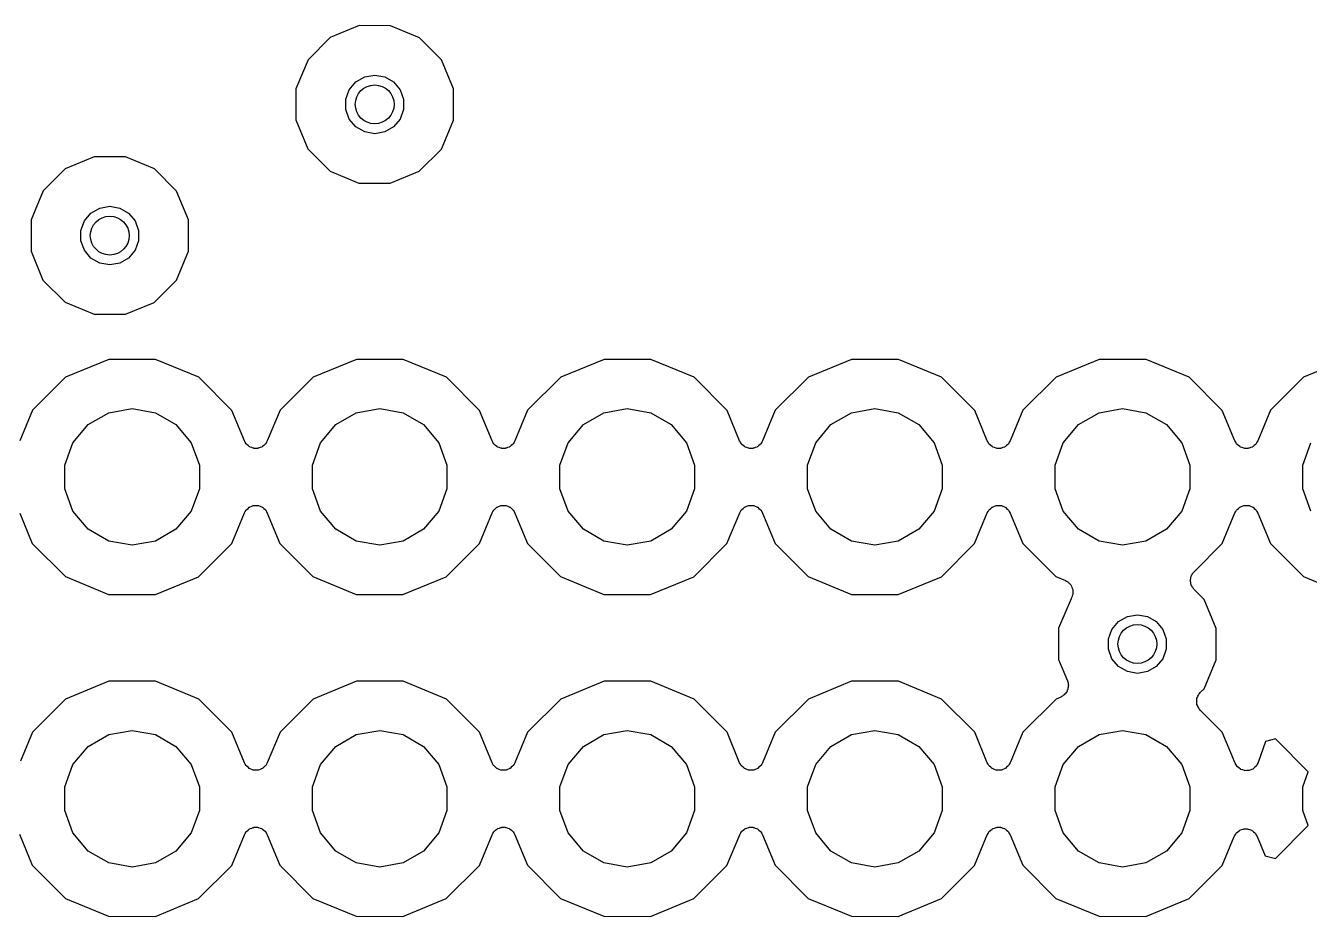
# Model space of a CAD drawing. Extents: x 10 to 287, y -200 to -10.
# Drawn here: x 92.23 to 105.4, y -95.5 to -86.36 of the extents above; entities that cross this region are included whole.
import ezdxf

# ---------------------------------------------------------------- set-up
doc = ezdxf.new("R2010")
doc.units = 0
doc.header["$MEASUREMENT"] = 0
doc.layers.add('BLACK', color=7, linetype='CONTINUOUS')

msp = doc.modelspace()

# ---------------------------------------------------------------- linework, layer by layer
at = {"layer": 'Black'}
for p, q in [((95.6488, -86.3649), (95.3519, -86.4876)), ((95.9702, -86.3652), (95.6488, -86.3649)), ((96.2669, -86.4884), (95.9702, -86.3652)), ((95.3519, -86.4876), (95.1244, -86.7147)), ((96.494, -86.7159), (96.2669, -86.4884)), ((95.1244, -86.7147), (95.0012, -87.0114)), ((96.6167, -87.0128), (96.494, -86.7159)), ((95.6154, -86.9423), (95.7059, -86.8901)), ((95.7059, -86.8901), (95.8088, -86.8719)), ((95.8088, -86.8719), (95.9117, -86.8901)), ((95.9117, -86.8901), (96.0022, -86.9423)), ((95.0012, -87.0114), (95.0009, -87.3328)), ((95.5125, -87.1206), (95.5482, -87.0224)), ((95.5482, -87.0224), (95.6154, -86.9423)), ((96.0022, -86.9423), (96.0694, -87.0224)), ((96.0694, -87.0224), (96.1051, -87.1206)), ((96.6166, -87.053), (96.6167, -87.0128)), ((95.5125, -87.225), (95.5125, -87.1206)), ((96.1051, -87.1206), (96.1051, -87.225)), ((96.6164, -87.3342), (96.6166, -87.053)), ((96.6166, -87.053), (96.6166, -87.053)), ((95.5482, -87.3232), (95.5125, -87.225)), ((96.1051, -87.225), (96.0694, -87.3232)), ((95.0009, -87.3328), (95.1236, -87.6297)), ((95.6154, -87.4033), (95.5482, -87.3232)), ((95.7059, -87.4555), (95.6154, -87.4033)), ((96.0022, -87.4033), (95.9117, -87.4555)), ((96.0694, -87.3232), (96.0022, -87.4033)), ((96.4932, -87.6309), (96.6164, -87.3342)), ((95.8088, -87.4737), (95.7059, -87.4555)), ((95.9117, -87.4555), (95.8088, -87.4737)), ((95.1236, -87.6297), (95.3507, -87.8572)), ((96.2657, -87.858), (96.4932, -87.6309)), ((92.931, -87.7111), (92.6341, -87.8338)), ((93.2524, -87.7114), (92.931, -87.7111)), ((93.5491, -87.8346), (93.2524, -87.7114)), ((92.6341, -87.8338), (92.4066, -88.0609)), ((93.7762, -88.0621), (93.5491, -87.8346)), ((95.3507, -87.8572), (95.6474, -87.9804)), ((95.9688, -87.9807), (96.2657, -87.858)), ((92.4066, -88.0609), (92.2834, -88.3576)), ((93.8989, -88.359), (93.7762, -88.0621)), ((95.6474, -87.9804), (95.9688, -87.9807)), ((92.9881, -88.2363), (93.091, -88.2181)), ((93.091, -88.2181), (93.1939, -88.2363)), ((92.8304, -88.3686), (92.8976, -88.2885)), ((92.8976, -88.2885), (92.9881, -88.2363)), ((93.1939, -88.2363), (93.2844, -88.2885)), ((93.2844, -88.2885), (93.3516, -88.3686)), ((92.2834, -88.3576), (92.2831, -88.679)), ((92.7947, -88.4668), (92.8304, -88.3686)), ((92.7947, -88.5712), (92.7947, -88.4668)), ((93.3516, -88.3686), (93.3873, -88.4668)), ((93.3873, -88.4668), (93.3873, -88.5712)), ((93.8986, -88.6804), (93.8988, -88.4399)), ((93.8988, -88.4399), (93.8989, -88.359)), ((92.8304, -88.6694), (92.7947, -88.5712)), ((93.3873, -88.5712), (93.3516, -88.6694)), ((92.2831, -88.679), (92.4058, -88.9759)), ((92.8976, -88.7495), (92.8304, -88.6694)), ((93.3516, -88.6694), (93.2844, -88.7495)), ((93.7754, -88.9771), (93.8986, -88.6804)), ((92.9881, -88.8017), (92.8976, -88.7495)), ((93.091, -88.8199), (92.9881, -88.8017)), ((93.1939, -88.8017), (93.091, -88.8199)), ((93.2844, -88.7495), (93.1939, -88.8017)), ((92.4058, -88.9759), (92.6329, -89.2034)), ((93.5479, -89.2042), (93.7754, -88.9771)), ((92.6329, -89.2034), (92.9296, -89.3266)), ((93.251, -89.3269), (93.5479, -89.2042)), ((92.9296, -89.3266), (93.251, -89.3269)), ((93.0807, -89.7888), (92.6371, -89.9721)), ((93.5606, -89.7892), (93.0807, -89.7888)), ((94.0039, -89.9733), (93.5606, -89.7892)), ((95.6207, -89.7888), (95.1771, -89.9721)), ((96.1006, -89.7892), (95.6207, -89.7888)), ((96.5439, -89.9733), (96.1006, -89.7892)), ((98.1607, -89.7888), (97.7171, -89.9721)), ((98.6406, -89.7892), (98.1607, -89.7888)), ((99.0839, -89.9733), (98.6406, -89.7892)), ((100.701, -89.7888), (100.257, -89.9721)), ((101.181, -89.7892), (100.701, -89.7888)), ((101.624, -89.9733), (101.181, -89.7892)), ((103.241, -89.7888), (102.797, -89.9721)), ((103.721, -89.7892), (103.241, -89.7888)), ((104.164, -89.9733), (103.721, -89.7892)), ((105.781, -89.7888), (105.337, -89.9721)), ((92.6371, -89.9721), (92.2974, -90.3112)), ((94.343, -90.313), (94.0039, -89.9733)), ((95.1771, -89.9721), (94.8374, -90.3112)), ((96.883, -90.313), (96.5439, -89.9733)), ((97.7171, -89.9721), (97.3774, -90.3112)), ((99.423, -90.313), (99.0839, -89.9733)), ((100.257, -89.9721), (99.9174, -90.3112)), ((101.963, -90.313), (101.624, -89.9733)), ((102.797, -89.9721), (102.457, -90.3112)), ((104.503, -90.313), (104.164, -89.9733)), ((105.337, -89.9721), (104.997, -90.3112)), ((92.2974, -90.3112), (92.1668, -90.6256)), ((93.0798, -90.3366), (93.3196, -90.2943)), ((93.3196, -90.2943), (93.5594, -90.3366)), ((94.4721, -90.6254), (94.343, -90.313)), ((94.8374, -90.3112), (94.7068, -90.6256)), ((95.6198, -90.3366), (95.8596, -90.2943)), ((95.8596, -90.2943), (96.0994, -90.3366)), ((97.0121, -90.6254), (96.883, -90.313)), ((97.3774, -90.3112), (97.2468, -90.6256)), ((98.1598, -90.3366), (98.3996, -90.2943)), ((98.3996, -90.2943), (98.6394, -90.3366)), ((99.5521, -90.6254), (99.423, -90.313)), ((99.9174, -90.3112), (99.7868, -90.6256)), ((100.7, -90.3366), (100.94, -90.2943)), ((100.94, -90.2943), (101.179, -90.3366)), ((102.092, -90.6254), (101.963, -90.313)), ((102.457, -90.3112), (102.327, -90.6256)), ((103.24, -90.3366), (103.48, -90.2943)), ((103.48, -90.2943), (103.719, -90.3366)), ((104.632, -90.6254), (104.503, -90.313)), ((104.997, -90.3112), (104.867, -90.6256)), ((92.8689, -90.4584), (93.0798, -90.3366)), ((93.5594, -90.3366), (93.7703, -90.4584)), ((95.4089, -90.4584), (95.6198, -90.3366)), ((96.0994, -90.3366), (96.3103, -90.4584)), ((97.9489, -90.4584), (98.1598, -90.3366)), ((98.6394, -90.3366), (98.8503, -90.4584)), ((100.489, -90.4584), (100.7, -90.3366)), ((101.179, -90.3366), (101.39, -90.4584)), ((103.029, -90.4584), (103.24, -90.3366)), ((103.719, -90.3366), (103.93, -90.4584)), ((92.7124, -90.6449), (92.8689, -90.4584)), ((93.7703, -90.4584), (93.9268, -90.6449)), ((95.2524, -90.6449), (95.4089, -90.4584)), ((96.3103, -90.4584), (96.4668, -90.6449)), ((97.7924, -90.6449), (97.9489, -90.4584)), ((98.8503, -90.4584), (99.0068, -90.6449)), ((100.332, -90.6449), (100.489, -90.4584)), ((101.39, -90.4584), (101.547, -90.6449)), ((102.872, -90.6449), (103.029, -90.4584)), ((103.93, -90.4584), (104.087, -90.6449)), ((92.6291, -90.8737), (92.7124, -90.6449)), ((93.9268, -90.6449), (94.0101, -90.8737)), ((94.481, -90.6394), (94.4721, -90.6254)), ((94.4887, -90.6542), (94.481, -90.6394)), ((94.4928, -90.6579), (94.4887, -90.6542)), ((94.4958, -90.6627), (94.4928, -90.6579)), ((94.5089, -90.6728), (94.4958, -90.6627)), ((94.5212, -90.684), (94.5089, -90.6728)), ((94.5263, -90.6861), (94.5212, -90.684)), ((94.5308, -90.6895), (94.5263, -90.6861)), ((94.5466, -90.6945), (94.5308, -90.6895)), ((94.5619, -90.7009), (94.5466, -90.6945)), ((94.5675, -90.7012), (94.5619, -90.7009)), ((94.5728, -90.7028), (94.5675, -90.7012)), ((94.5894, -90.7021), (94.5728, -90.7028)), ((94.606, -90.7029), (94.5894, -90.7021)), ((94.6113, -90.7012), (94.606, -90.7029)), ((94.6169, -90.701), (94.6113, -90.7012)), ((94.6322, -90.6946), (94.6169, -90.701)), ((94.648, -90.6896), (94.6322, -90.6946)), ((94.6525, -90.6863), (94.648, -90.6896)), ((94.6576, -90.6841), (94.6525, -90.6863)), ((94.6699, -90.6729), (94.6576, -90.6841)), ((94.6831, -90.6628), (94.6699, -90.6729)), ((94.6861, -90.6581), (94.6831, -90.6628)), ((94.6902, -90.6543), (94.6861, -90.6581)), ((94.6979, -90.6396), (94.6902, -90.6543)), ((94.7068, -90.6256), (94.6979, -90.6396)), ((95.1691, -90.8737), (95.2524, -90.6449)), ((96.4668, -90.6449), (96.5501, -90.8737)), ((97.021, -90.6394), (97.0121, -90.6254)), ((97.0287, -90.6542), (97.021, -90.6394)), ((97.0328, -90.6579), (97.0287, -90.6542)), ((97.0358, -90.6627), (97.0328, -90.6579)), ((97.0489, -90.6728), (97.0358, -90.6627)), ((97.0612, -90.684), (97.0489, -90.6728)), ((97.0663, -90.6861), (97.0612, -90.684)), ((97.0708, -90.6895), (97.0663, -90.6861)), ((97.0866, -90.6945), (97.0708, -90.6895)), ((97.1019, -90.7009), (97.0866, -90.6945)), ((97.1075, -90.7012), (97.1019, -90.7009)), ((97.1128, -90.7028), (97.1075, -90.7012)), ((97.1294, -90.7021), (97.1128, -90.7028)), ((97.146, -90.7029), (97.1294, -90.7021)), ((97.1513, -90.7012), (97.146, -90.7029)), ((97.1569, -90.701), (97.1513, -90.7012)), ((97.1722, -90.6946), (97.1569, -90.701)), ((97.188, -90.6896), (97.1722, -90.6946)), ((97.1925, -90.6863), (97.188, -90.6896)), ((97.1976, -90.6841), (97.1925, -90.6863)), ((97.2099, -90.6729), (97.1976, -90.6841)), ((97.2231, -90.6628), (97.2099, -90.6729)), ((97.2261, -90.6581), (97.2231, -90.6628)), ((97.2302, -90.6543), (97.2261, -90.6581)), ((97.2379, -90.6396), (97.2302, -90.6543)), ((97.2468, -90.6256), (97.2379, -90.6396)), ((97.7091, -90.8737), (97.7924, -90.6449)), ((99.0068, -90.6449), (99.0901, -90.8737)), ((99.561, -90.6394), (99.5521, -90.6254)), ((99.5687, -90.6542), (99.561, -90.6394)), ((99.5728, -90.6579), (99.5687, -90.6542)), ((99.5758, -90.6627), (99.5728, -90.6579)), ((99.5889, -90.6728), (99.5758, -90.6627)), ((99.6012, -90.684), (99.5889, -90.6728)), ((99.6063, -90.6861), (99.6012, -90.684)), ((99.6108, -90.6895), (99.6063, -90.6861)), ((99.6266, -90.6945), (99.6108, -90.6895)), ((99.6419, -90.7009), (99.6266, -90.6945)), ((99.6475, -90.7012), (99.6419, -90.7009)), ((99.6528, -90.7028), (99.6475, -90.7012)), ((99.6694, -90.7021), (99.6528, -90.7028)), ((99.686, -90.7029), (99.6694, -90.7021)), ((99.6913, -90.7012), (99.686, -90.7029)), ((99.6969, -90.701), (99.6913, -90.7012)), ((99.7122, -90.6946), (99.6969, -90.701)), ((99.728, -90.6896), (99.7122, -90.6946)), ((99.7325, -90.6863), (99.728, -90.6896)), ((99.7376, -90.6841), (99.7325, -90.6863)), ((99.7499, -90.6729), (99.7376, -90.6841)), ((99.7631, -90.6628), (99.7499, -90.6729)), ((99.7661, -90.6581), (99.7631, -90.6628)), ((99.7702, -90.6543), (99.7661, -90.6581)), ((99.7779, -90.6396), (99.7702, -90.6543)), ((99.7868, -90.6256), (99.7779, -90.6396)), ((100.249, -90.8737), (100.332, -90.6449)), ((101.547, -90.6449), (101.63, -90.8737)), ((102.101, -90.6394), (102.092, -90.6254)), ((102.109, -90.6542), (102.101, -90.6394)), ((102.113, -90.6579), (102.109, -90.6542)), ((102.116, -90.6627), (102.113, -90.6579)), ((102.129, -90.6728), (102.116, -90.6627)), ((102.141, -90.684), (102.129, -90.6728)), ((102.146, -90.6861), (102.141, -90.684)), ((102.151, -90.6895), (102.146, -90.6861)), ((102.167, -90.6945), (102.151, -90.6895)), ((102.182, -90.7009), (102.167, -90.6945)), ((102.187, -90.7012), (102.182, -90.7009)), ((102.193, -90.7028), (102.187, -90.7012)), ((102.209, -90.7021), (102.193, -90.7028)), ((102.226, -90.7029), (102.209, -90.7021)), ((102.231, -90.7012), (102.226, -90.7029)), ((102.237, -90.701), (102.231, -90.7012)), ((102.252, -90.6946), (102.237, -90.701)), ((102.268, -90.6896), (102.252, -90.6946)), ((102.272, -90.6863), (102.268, -90.6896)), ((102.278, -90.6841), (102.272, -90.6863)), ((102.29, -90.6729), (102.278, -90.6841)), ((102.303, -90.6628), (102.29, -90.6729)), ((102.306, -90.6581), (102.303, -90.6628)), ((102.31, -90.6543), (102.306, -90.6581)), ((102.318, -90.6396), (102.31, -90.6543)), ((102.327, -90.6256), (102.318, -90.6396)), ((102.789, -90.8737), (102.872, -90.6449)), ((104.087, -90.6449), (104.17, -90.8737)), ((104.641, -90.6394), (104.632, -90.6254)), ((104.649, -90.6542), (104.641, -90.6394)), ((104.653, -90.6579), (104.649, -90.6542)), ((104.656, -90.6627), (104.653, -90.6579)), ((104.669, -90.6728), (104.656, -90.6627)), ((104.681, -90.684), (104.669, -90.6728)), ((104.686, -90.6861), (104.681, -90.684)), ((104.691, -90.6895), (104.686, -90.6861)), ((104.707, -90.6945), (104.691, -90.6895)), ((104.722, -90.7009), (104.707, -90.6945)), ((104.727, -90.7012), (104.722, -90.7009)), ((104.733, -90.7028), (104.727, -90.7012)), ((104.749, -90.7021), (104.733, -90.7028)), ((104.766, -90.7029), (104.749, -90.7021)), ((104.771, -90.7012), (104.766, -90.7029)), ((104.777, -90.701), (104.771, -90.7012)), ((104.792, -90.6946), (104.777, -90.701)), ((104.808, -90.6896), (104.792, -90.6946)), ((104.812, -90.6863), (104.808, -90.6896)), ((104.818, -90.6841), (104.812, -90.6863)), ((104.83, -90.6729), (104.818, -90.6841)), ((104.843, -90.6628), (104.83, -90.6729)), ((104.846, -90.6581), (104.843, -90.6628)), ((104.85, -90.6543), (104.846, -90.6581)), ((104.858, -90.6396), (104.85, -90.6543)), ((104.867, -90.6256), (104.858, -90.6396)), ((105.329, -90.8737), (105.412, -90.6449)), ((92.6291, -91.1173), (92.6291, -90.8737)), ((94.0101, -90.8737), (94.0101, -91.1173)), ((95.1691, -91.1173), (95.1691, -90.8737)), ((96.5501, -90.8737), (96.5501, -91.1173)), ((97.7091, -91.1173), (97.7091, -90.8737)), ((99.0901, -90.8737), (99.0901, -91.1173)), ((100.249, -91.1173), (100.249, -90.8737)), ((101.63, -90.8737), (101.63, -91.1173)), ((102.789, -91.1173), (102.789, -90.8737)), ((104.17, -90.8737), (104.17, -91.1173)), ((105.329, -91.1173), (105.329, -90.8737)), ((92.7124, -91.3461), (92.6291, -91.1173)), ((94.0101, -91.1173), (93.9268, -91.3461)), ((95.2524, -91.3461), (95.1691, -91.1173)), ((96.5501, -91.1173), (96.4668, -91.3461)), ((97.7924, -91.3461), (97.7091, -91.1173)), ((99.0901, -91.1173), (99.0068, -91.3461)), ((100.332, -91.3461), (100.249, -91.1173)), ((101.63, -91.1173), (101.547, -91.3461)), ((102.872, -91.3461), (102.789, -91.1173)), ((104.17, -91.1173), (104.087, -91.3461)), ((105.412, -91.3461), (105.329, -91.1173)), ((92.1671, -91.3656), (92.2962, -91.678)), ((92.8689, -91.5326), (92.7124, -91.3461)), ((93.9268, -91.3461), (93.7703, -91.5326)), ((94.3418, -91.6798), (94.4724, -91.3653)), ((94.4724, -91.3653), (94.4813, -91.3514)), ((94.4813, -91.3514), (94.489, -91.3367)), ((94.489, -91.3367), (94.4931, -91.3329)), ((94.4931, -91.3329), (94.4961, -91.3282)), ((94.4961, -91.3282), (94.5093, -91.3181)), ((94.5093, -91.3181), (94.5216, -91.3069)), ((94.5216, -91.3069), (94.5267, -91.3047)), ((94.5267, -91.3047), (94.5311, -91.3014)), ((94.5311, -91.3014), (94.547, -91.2964)), ((94.547, -91.2964), (94.5623, -91.29)), ((94.5623, -91.29), (94.5679, -91.2898)), ((94.5679, -91.2898), (94.5732, -91.2881)), ((94.5732, -91.2881), (94.5898, -91.2889)), ((94.5898, -91.2889), (94.6064, -91.2882)), ((94.6064, -91.2882), (94.6117, -91.2898)), ((94.6117, -91.2898), (94.6173, -91.2901)), ((94.6173, -91.2901), (94.6326, -91.2965)), ((94.6326, -91.2965), (94.6484, -91.3015)), ((94.6484, -91.3015), (94.6529, -91.3049)), ((94.6529, -91.3049), (94.658, -91.307)), ((94.658, -91.307), (94.6702, -91.3182)), ((94.6702, -91.3182), (94.6834, -91.3283)), ((94.6834, -91.3283), (94.6864, -91.3331)), ((94.6864, -91.3331), (94.6905, -91.3368)), ((94.6905, -91.3368), (94.6982, -91.3516)), ((94.6982, -91.3516), (94.7071, -91.3656)), ((94.7071, -91.3656), (94.8362, -91.678)), ((95.4089, -91.5326), (95.2524, -91.3461)), ((96.4668, -91.3461), (96.3103, -91.5326)), ((96.8818, -91.6798), (97.0124, -91.3653)), ((97.0124, -91.3653), (97.0213, -91.3514)), ((97.0213, -91.3514), (97.029, -91.3367)), ((97.029, -91.3367), (97.0331, -91.3329)), ((97.0331, -91.3329), (97.0361, -91.3282)), ((97.0361, -91.3282), (97.0493, -91.3181)), ((97.0493, -91.3181), (97.0616, -91.3069)), ((97.0616, -91.3069), (97.0667, -91.3047)), ((97.0667, -91.3047), (97.0711, -91.3014)), ((97.0711, -91.3014), (97.087, -91.2964)), ((97.087, -91.2964), (97.1023, -91.29)), ((97.1023, -91.29), (97.1079, -91.2898)), ((97.1079, -91.2898), (97.1132, -91.2881)), ((97.1132, -91.2881), (97.1298, -91.2889)), ((97.1298, -91.2889), (97.1464, -91.2882)), ((97.1464, -91.2882), (97.1517, -91.2898)), ((97.1517, -91.2898), (97.1573, -91.2901)), ((97.1573, -91.2901), (97.1726, -91.2965)), ((97.1726, -91.2965), (97.1884, -91.3015)), ((97.1884, -91.3015), (97.1929, -91.3049)), ((97.1929, -91.3049), (97.198, -91.307)), ((97.198, -91.307), (97.2103, -91.3182)), ((97.2103, -91.3182), (97.2234, -91.3283)), ((97.2234, -91.3283), (97.2264, -91.3331)), ((97.2264, -91.3331), (97.2305, -91.3368)), ((97.2305, -91.3368), (97.2382, -91.3516)), ((97.2382, -91.3516), (97.2471, -91.3656)), ((97.2471, -91.3656), (97.3762, -91.678)), ((97.9489, -91.5326), (97.7924, -91.3461)), ((99.0068, -91.3461), (98.8503, -91.5326)), ((99.4218, -91.6798), (99.5524, -91.3653)), ((99.5524, -91.3653), (99.5613, -91.3514)), ((99.5613, -91.3514), (99.569, -91.3367)), ((99.569, -91.3367), (99.5731, -91.3329)), ((99.5731, -91.3329), (99.5761, -91.3282)), ((99.5761, -91.3282), (99.5893, -91.3181)), ((99.5893, -91.3181), (99.6016, -91.3069)), ((99.6016, -91.3069), (99.6067, -91.3047)), ((99.6067, -91.3047), (99.6111, -91.3014)), ((99.6111, -91.3014), (99.627, -91.2964)), ((99.627, -91.2964), (99.6423, -91.29)), ((99.6423, -91.29), (99.6479, -91.2898)), ((99.6479, -91.2898), (99.6532, -91.2881)), ((99.6532, -91.2881), (99.6698, -91.2889)), ((99.6698, -91.2889), (99.6864, -91.2882)), ((99.6864, -91.2882), (99.6917, -91.2898)), ((99.6917, -91.2898), (99.6973, -91.2901)), ((99.6973, -91.2901), (99.7126, -91.2965)), ((99.7126, -91.2965), (99.7284, -91.3015)), ((99.7284, -91.3015), (99.7329, -91.3049)), ((99.7329, -91.3049), (99.738, -91.307)), ((99.738, -91.307), (99.7502, -91.3182)), ((99.7502, -91.3182), (99.7634, -91.3283)), ((99.7634, -91.3283), (99.7664, -91.3331)), ((99.7664, -91.3331), (99.7705, -91.3368)), ((99.7705, -91.3368), (99.7782, -91.3516)), ((99.7782, -91.3516), (99.7871, -91.3656)), ((99.7871, -91.3656), (99.9162, -91.678)), ((100.489, -91.5326), (100.332, -91.3461)), ((101.547, -91.3461), (101.39, -91.5326)), ((101.962, -91.6798), (102.092, -91.3653)), ((102.092, -91.3653), (102.101, -91.3514)), ((102.101, -91.3514), (102.109, -91.3367)), ((102.109, -91.3367), (102.113, -91.3329)), ((102.113, -91.3329), (102.116, -91.3282)), ((102.116, -91.3282), (102.129, -91.3181)), ((102.129, -91.3181), (102.142, -91.3069)), ((102.142, -91.3069), (102.147, -91.3047)), ((102.147, -91.3047), (102.151, -91.3014)), ((102.151, -91.3014), (102.167, -91.2964)), ((102.167, -91.2964), (102.182, -91.29)), ((102.182, -91.29), (102.188, -91.2898)), ((102.188, -91.2898), (102.193, -91.2881)), ((102.193, -91.2881), (102.21, -91.2889)), ((102.21, -91.2889), (102.226, -91.2882)), ((102.226, -91.2882), (102.232, -91.2898)), ((102.232, -91.2898), (102.237, -91.2901)), ((102.237, -91.2901), (102.253, -91.2965)), ((102.253, -91.2965), (102.268, -91.3015)), ((102.268, -91.3015), (102.273, -91.3049)), ((102.273, -91.3049), (102.278, -91.307)), ((102.278, -91.307), (102.29, -91.3182)), ((102.29, -91.3182), (102.303, -91.3283)), ((102.303, -91.3283), (102.306, -91.3331)), ((102.306, -91.3331), (102.311, -91.3368)), ((102.311, -91.3368), (102.318, -91.3516)), ((102.318, -91.3516), (102.327, -91.3656)), ((102.327, -91.3656), (102.456, -91.678)), ((103.029, -91.5326), (102.872, -91.3461)), ((104.087, -91.3461), (103.93, -91.5326)), ((104.502, -91.6798), (104.632, -91.3653)), ((104.632, -91.3653), (104.641, -91.3514)), ((104.641, -91.3514), (104.649, -91.3367)), ((104.649, -91.3367), (104.653, -91.3329)), ((104.653, -91.3329), (104.656, -91.3282)), ((104.656, -91.3282), (104.669, -91.3181)), ((104.669, -91.3181), (104.682, -91.3069)), ((104.682, -91.3069), (104.687, -91.3047)), ((104.687, -91.3047), (104.691, -91.3014)), ((104.691, -91.3014), (104.707, -91.2964)), ((104.707, -91.2964), (104.722, -91.29)), ((104.722, -91.29), (104.728, -91.2898)), ((104.728, -91.2898), (104.733, -91.2881)), ((104.733, -91.2881), (104.75, -91.2889)), ((104.75, -91.2889), (104.766, -91.2882)), ((104.766, -91.2882), (104.772, -91.2898)), ((104.772, -91.2898), (104.777, -91.2901)), ((104.777, -91.2901), (104.793, -91.2965)), ((104.793, -91.2965), (104.808, -91.3015)), ((104.808, -91.3015), (104.813, -91.3049)), ((104.813, -91.3049), (104.818, -91.307)), ((104.818, -91.307), (104.83, -91.3182)), ((104.83, -91.3182), (104.843, -91.3283)), ((104.843, -91.3283), (104.846, -91.3331)), ((104.846, -91.3331), (104.851, -91.3368)), ((104.851, -91.3368), (104.858, -91.3516)), ((104.858, -91.3516), (104.867, -91.3656)), ((104.867, -91.3656), (104.996, -91.678)), ((93.0798, -91.6544), (92.8689, -91.5326)), ((93.7703, -91.5326), (93.5594, -91.6544)), ((95.6198, -91.6544), (95.4089, -91.5326)), ((96.3103, -91.5326), (96.0994, -91.6544)), ((98.1598, -91.6544), (97.9489, -91.5326)), ((98.8503, -91.5326), (98.6394, -91.6544)), ((100.7, -91.6544), (100.489, -91.5326)), ((101.39, -91.5326), (101.179, -91.6544)), ((103.24, -91.6544), (103.029, -91.5326)), ((103.93, -91.5326), (103.719, -91.6544)), ((92.2962, -91.678), (92.6353, -92.0177)), ((93.3196, -91.6967), (93.0798, -91.6544)), ((93.5594, -91.6544), (93.3196, -91.6967)), ((94.0021, -92.0189), (94.3418, -91.6798)), ((94.8362, -91.678), (95.1753, -92.0177)), ((95.8596, -91.6967), (95.6198, -91.6544)), ((96.0994, -91.6544), (95.8596, -91.6967)), ((96.5421, -92.0189), (96.8818, -91.6798)), ((97.3762, -91.678), (97.7153, -92.0177)), ((98.3996, -91.6967), (98.1598, -91.6544)), ((98.6394, -91.6544), (98.3996, -91.6967)), ((99.0821, -92.0189), (99.4218, -91.6798)), ((99.9162, -91.678), (100.255, -92.0177)), ((100.94, -91.6967), (100.7, -91.6544)), ((101.179, -91.6544), (100.94, -91.6967)), ((101.622, -92.0189), (101.962, -91.6798)), ((102.456, -91.678), (102.795, -92.0177)), ((103.48, -91.6967), (103.24, -91.6544)), ((103.719, -91.6544), (103.48, -91.6967)), ((104.213, -91.9686), (104.502, -91.6798)), ((104.996, -91.678), (105.335, -92.0177)), ((92.6353, -92.0177), (93.0786, -92.2018)), ((93.5585, -92.2022), (94.0021, -92.0189)), ((95.1753, -92.0177), (95.6186, -92.2018)), ((96.0985, -92.2022), (96.5421, -92.0189)), ((97.7153, -92.0177), (98.1586, -92.2018)), ((98.6385, -92.2022), (99.0821, -92.0189)), ((100.255, -92.0177), (100.699, -92.2018)), ((101.179, -92.2022), (101.622, -92.0189)), ((102.795, -92.0177), (102.893, -92.0583)), ((104.176, -92.0473), (104.179, -92.0365)), ((104.179, -92.0365), (104.18, -92.0255)), ((104.18, -92.0255), (104.184, -92.0154)), ((104.184, -92.0154), (104.187, -92.0047)), ((104.187, -92.0047), (104.194, -91.9956)), ((104.194, -91.9956), (104.198, -91.9855)), ((104.198, -91.9855), (104.206, -91.9776)), ((104.206, -91.9776), (104.213, -91.9686)), ((105.335, -92.0177), (105.779, -92.2018)), ((102.893, -92.0583), (102.905, -92.0658)), ((102.905, -92.0658), (102.917, -92.0716)), ((102.917, -92.0716), (102.923, -92.0775)), ((102.923, -92.0775), (102.93, -92.082)), ((102.93, -92.082), (102.939, -92.093)), ((102.939, -92.093), (102.948, -92.1028)), ((102.948, -92.1028), (102.952, -92.1104)), ((102.952, -92.1104), (102.957, -92.117)), ((102.957, -92.117), (102.961, -92.1303)), ((102.961, -92.1303), (102.967, -92.1428)), ((102.967, -92.1428), (102.968, -92.1511)), ((102.968, -92.1511), (102.97, -92.1591)), ((102.97, -92.1591), (102.97, -92.173)), ((104.177, -92.0583), (104.176, -92.0473)), ((104.176, -92.0694), (104.177, -92.0583)), ((104.179, -92.0801), (104.176, -92.0694)), ((104.18, -92.0912), (104.179, -92.0801)), ((104.184, -92.1013), (104.18, -92.0912)), ((104.187, -92.112), (104.184, -92.1013)), ((104.194, -92.1211), (104.187, -92.112)), ((104.198, -92.1312), (104.194, -92.1211)), ((104.206, -92.1391), (104.198, -92.1312)), ((104.212, -92.1482), (104.206, -92.1391)), ((104.317, -92.2531), (104.212, -92.1482)), ((93.0786, -92.2018), (93.5585, -92.2022)), ((95.6186, -92.2018), (96.0985, -92.2022)), ((98.1586, -92.2018), (98.6385, -92.2022)), ((100.699, -92.2018), (101.179, -92.2022)), ((102.951, -92.2447), (102.824, -92.5486)), ((102.955, -92.2362), (102.951, -92.2439)), ((102.951, -92.2439), (102.951, -92.2447)), ((102.959, -92.2294), (102.955, -92.2362)), ((102.963, -92.216), (102.959, -92.2294)), ((102.968, -92.2032), (102.963, -92.216)), ((102.969, -92.1948), (102.968, -92.2032)), ((102.971, -92.1868), (102.969, -92.1948)), ((102.97, -92.173), (102.971, -92.1868)), ((104.44, -92.55), (104.317, -92.2531)), ((103.439, -92.4795), (103.529, -92.4273)), ((103.529, -92.4273), (103.632, -92.4091)), ((103.632, -92.4091), (103.735, -92.4273)), ((103.735, -92.4273), (103.825, -92.4795)), ((102.824, -92.5486), (102.824, -92.87)), ((103.336, -92.6578), (103.371, -92.5596)), ((103.371, -92.5596), (103.439, -92.4795)), ((103.825, -92.4795), (103.893, -92.5596)), ((103.893, -92.5596), (103.928, -92.6578)), ((104.44, -92.8714), (104.44, -92.55)), ((103.336, -92.7622), (103.336, -92.6578)), ((103.928, -92.6578), (103.928, -92.7622)), ((103.371, -92.8604), (103.336, -92.7622)), ((103.928, -92.7622), (103.893, -92.8604)), ((102.824, -92.87), (102.914, -93.0882)), ((103.439, -92.9405), (103.371, -92.8604)), ((103.529, -92.9927), (103.439, -92.9405)), ((103.825, -92.9405), (103.735, -92.9927)), ((103.893, -92.8604), (103.825, -92.9405)), ((104.316, -93.1681), (104.44, -92.8714)), ((93.0807, -93.0908), (92.6371, -93.2741)), ((93.5606, -93.0912), (93.0807, -93.0908)), ((94.0039, -93.2753), (93.5606, -93.0912)), ((95.6207, -93.0908), (95.1771, -93.2741)), ((96.1006, -93.0912), (95.6207, -93.0908)), ((96.5439, -93.2753), (96.1006, -93.0912)), ((98.1607, -93.0908), (97.7171, -93.2741)), ((98.6406, -93.0912), (98.1607, -93.0908)), ((99.0839, -93.2753), (98.6406, -93.0912)), ((100.701, -93.0908), (100.257, -93.2741)), ((101.181, -93.0912), (100.701, -93.0908)), ((101.624, -93.2753), (101.181, -93.0912)), ((102.914, -93.0882), (102.917, -93.0991)), ((103.632, -93.0109), (103.529, -92.9927)), ((103.735, -92.9927), (103.632, -93.0109)), ((102.889, -93.2216), (102.883, -93.2304)), ((102.898, -93.2141), (102.889, -93.2216)), ((102.903, -93.2043), (102.898, -93.2141)), ((102.91, -93.1955), (102.903, -93.2043)), ((102.913, -93.1849), (102.91, -93.1955)), ((102.918, -93.175), (102.913, -93.1849)), ((102.917, -93.0991), (102.921, -93.1093)), ((102.919, -93.164), (102.918, -93.175)), ((102.923, -93.1534), (102.919, -93.164)), ((102.921, -93.1093), (102.921, -93.1204)), ((102.921, -93.1204), (102.924, -93.1313)), ((102.924, -93.1313), (102.922, -93.1423)), ((102.922, -93.1423), (102.923, -93.1534)), ((104.262, -93.225), (104.27, -93.2172)), ((104.27, -93.2172), (104.276, -93.2081)), ((104.276, -93.2081), (104.316, -93.1681)), ((92.6371, -93.2741), (92.2974, -93.6132)), ((94.343, -93.615), (94.0039, -93.2753)), ((95.1771, -93.2741), (94.8374, -93.6132)), ((96.883, -93.615), (96.5439, -93.2753)), ((97.7171, -93.2741), (97.3774, -93.6132)), ((99.423, -93.615), (99.0839, -93.2753)), ((100.257, -93.2741), (99.9174, -93.6132)), ((101.963, -93.615), (101.624, -93.2753)), ((102.797, -93.2741), (102.457, -93.6132)), ((102.845, -93.2541), (102.797, -93.2741)), ((102.855, -93.2481), (102.845, -93.2541)), ((102.865, -93.2439), (102.855, -93.2481)), ((102.873, -93.2364), (102.865, -93.2439)), ((102.883, -93.2304), (102.873, -93.2364)), ((104.24, -93.2868), (104.242, -93.2761)), ((104.24, -93.2979), (104.24, -93.2868)), ((104.24, -93.3089), (104.24, -93.2979)), ((104.242, -93.3197), (104.24, -93.3089)), ((104.242, -93.2761), (104.243, -93.265)), ((104.243, -93.3307), (104.242, -93.3197)), ((104.243, -93.265), (104.248, -93.2549)), ((104.248, -93.3408), (104.243, -93.3307)), ((104.248, -93.2549), (104.251, -93.2442)), ((104.251, -93.3516), (104.248, -93.3408)), ((104.251, -93.2442), (104.257, -93.2351)), ((104.257, -93.3607), (104.251, -93.3516)), ((104.257, -93.2351), (104.262, -93.225)), ((104.262, -93.3707), (104.257, -93.3607)), ((104.27, -93.3786), (104.262, -93.3707)), ((104.276, -93.3877), (104.27, -93.3786)), ((104.341, -93.453), (104.276, -93.3877)), ((104.503, -93.615), (104.341, -93.453)), ((92.2974, -93.6132), (92.1736, -93.9113)), ((93.0798, -93.6386), (93.3196, -93.5963)), ((93.3196, -93.5963), (93.5594, -93.6386)), ((94.4721, -93.9274), (94.343, -93.615)), ((94.8374, -93.6132), (94.7068, -93.9276)), ((95.6198, -93.6386), (95.8596, -93.5963)), ((95.8596, -93.5963), (96.0994, -93.6386)), ((97.0121, -93.9274), (96.883, -93.615)), ((97.3774, -93.6132), (97.2468, -93.9276)), ((98.1598, -93.6386), (98.3996, -93.5963)), ((98.3996, -93.5963), (98.6394, -93.6386)), ((99.5521, -93.9274), (99.423, -93.615)), ((99.9174, -93.6132), (99.7868, -93.9276)), ((100.7, -93.6386), (100.94, -93.5963)), ((100.94, -93.5963), (101.179, -93.6386)), ((102.092, -93.9274), (101.963, -93.615)), ((102.457, -93.6132), (102.327, -93.9276)), ((103.24, -93.6386), (103.48, -93.5963)), ((103.48, -93.5963), (103.719, -93.6386)), ((104.634, -93.9323), (104.503, -93.615)), ((92.8689, -93.7604), (93.0798, -93.6386)), ((93.5594, -93.6386), (93.7703, -93.7604)), ((95.4089, -93.7604), (95.6198, -93.6386)), ((96.0994, -93.6386), (96.3103, -93.7604)), ((97.9489, -93.7604), (98.1598, -93.6386)), ((98.6394, -93.6386), (98.8503, -93.7604)), ((100.489, -93.7604), (100.7, -93.6386)), ((101.179, -93.6386), (101.39, -93.7604)), ((103.029, -93.7604), (103.24, -93.6386)), ((103.719, -93.6386), (103.93, -93.7604)), ((104.947, -93.7104), (104.871, -93.926)), ((105.047, -93.6842), (104.947, -93.7104)), ((105.385, -94.0221), (105.047, -93.6842)), ((92.7124, -93.9469), (92.8689, -93.7604)), ((93.7703, -93.7604), (93.9268, -93.9469)), ((95.2524, -93.9469), (95.4089, -93.7604)), ((96.3103, -93.7604), (96.4668, -93.9469)), ((97.7924, -93.9469), (97.9489, -93.7604)), ((98.8503, -93.7604), (99.0068, -93.9469)), ((100.332, -93.9469), (100.489, -93.7604)), ((101.39, -93.7604), (101.547, -93.9469)), ((102.872, -93.9469), (103.029, -93.7604)), ((103.93, -93.7604), (104.087, -93.9469)), ((92.6291, -94.1757), (92.7124, -93.9469)), ((93.9268, -93.9469), (94.0101, -94.1757)), ((94.481, -93.9414), (94.4721, -93.9274)), ((94.4887, -93.9562), (94.481, -93.9414)), ((94.4928, -93.9599), (94.4887, -93.9562)), ((94.4958, -93.9647), (94.4928, -93.9599)), ((94.5089, -93.9748), (94.4958, -93.9647)), ((94.5212, -93.986), (94.5089, -93.9748)), ((94.5263, -93.9881), (94.5212, -93.986)), ((94.5308, -93.9915), (94.5263, -93.9881)), ((94.5466, -93.9965), (94.5308, -93.9915)), ((94.5619, -94.0029), (94.5466, -93.9965)), ((94.5675, -94.0032), (94.5619, -94.0029)), ((94.5728, -94.0048), (94.5675, -94.0032)), ((94.5894, -94.0041), (94.5728, -94.0048)), ((94.606, -94.0049), (94.5894, -94.0041)), ((94.6113, -94.0032), (94.606, -94.0049)), ((94.6169, -94.003), (94.6113, -94.0032)), ((94.6322, -93.9966), (94.6169, -94.003)), ((94.648, -93.9916), (94.6322, -93.9966)), ((94.6525, -93.9882), (94.648, -93.9916)), ((94.6576, -93.9861), (94.6525, -93.9882)), ((94.6699, -93.9749), (94.6576, -93.9861)), ((94.6831, -93.9648), (94.6699, -93.9749)), ((94.6861, -93.9601), (94.6831, -93.9648)), ((94.6902, -93.9563), (94.6861, -93.9601)), ((94.6979, -93.9416), (94.6902, -93.9563)), ((94.7068, -93.9276), (94.6979, -93.9416)), ((95.1691, -94.1757), (95.2524, -93.9469)), ((96.4668, -93.9469), (96.5501, -94.1757)), ((97.021, -93.9414), (97.0121, -93.9274)), ((97.0287, -93.9562), (97.021, -93.9414)), ((97.0328, -93.9599), (97.0287, -93.9562)), ((97.0358, -93.9647), (97.0328, -93.9599)), ((97.0489, -93.9748), (97.0358, -93.9647)), ((97.0612, -93.986), (97.0489, -93.9748)), ((97.0663, -93.9881), (97.0612, -93.986)), ((97.0708, -93.9915), (97.0663, -93.9881)), ((97.0866, -93.9965), (97.0708, -93.9915)), ((97.1019, -94.0029), (97.0866, -93.9965)), ((97.1075, -94.0032), (97.1019, -94.0029)), ((97.1128, -94.0048), (97.1075, -94.0032)), ((97.1294, -94.0041), (97.1128, -94.0048)), ((97.146, -94.0049), (97.1294, -94.0041)), ((97.1513, -94.0032), (97.146, -94.0049)), ((97.1569, -94.003), (97.1513, -94.0032)), ((97.1722, -93.9966), (97.1569, -94.003)), ((97.188, -93.9916), (97.1722, -93.9966)), ((97.1925, -93.9882), (97.188, -93.9916)), ((97.1976, -93.9861), (97.1925, -93.9882)), ((97.2099, -93.9749), (97.1976, -93.9861)), ((97.2231, -93.9648), (97.2099, -93.9749)), ((97.2261, -93.9601), (97.2231, -93.9648)), ((97.2302, -93.9563), (97.2261, -93.9601)), ((97.2379, -93.9416), (97.2302, -93.9563)), ((97.2468, -93.9276), (97.2379, -93.9416)), ((97.7091, -94.1757), (97.7924, -93.9469)), ((99.0068, -93.9469), (99.0901, -94.1757)), ((99.561, -93.9414), (99.5521, -93.9274)), ((99.5687, -93.9562), (99.561, -93.9414)), ((99.5728, -93.9599), (99.5687, -93.9562)), ((99.5758, -93.9647), (99.5728, -93.9599)), ((99.5889, -93.9748), (99.5758, -93.9647)), ((99.6012, -93.986), (99.5889, -93.9748)), ((99.6063, -93.9881), (99.6012, -93.986)), ((99.6108, -93.9915), (99.6063, -93.9881)), ((99.6266, -93.9965), (99.6108, -93.9915)), ((99.6419, -94.0029), (99.6266, -93.9965)), ((99.6475, -94.0032), (99.6419, -94.0029)), ((99.6528, -94.0048), (99.6475, -94.0032)), ((99.6694, -94.0041), (99.6528, -94.0048)), ((99.686, -94.0049), (99.6694, -94.0041)), ((99.6913, -94.0032), (99.686, -94.0049)), ((99.6969, -94.003), (99.6913, -94.0032)), ((99.7122, -93.9966), (99.6969, -94.003)), ((99.728, -93.9916), (99.7122, -93.9966)), ((99.7325, -93.9882), (99.728, -93.9916)), ((99.7376, -93.9861), (99.7325, -93.9882)), ((99.7499, -93.9749), (99.7376, -93.9861)), ((99.7631, -93.9648), (99.7499, -93.9749)), ((99.7661, -93.9601), (99.7631, -93.9648)), ((99.7702, -93.9563), (99.7661, -93.9601)), ((99.7779, -93.9416), (99.7702, -93.9563)), ((99.7868, -93.9276), (99.7779, -93.9416)), ((100.249, -94.1757), (100.332, -93.9469)), ((101.547, -93.9469), (101.63, -94.1757)), ((102.101, -93.9414), (102.092, -93.9274)), ((102.109, -93.9562), (102.101, -93.9414)), ((102.113, -93.9599), (102.109, -93.9562)), ((102.116, -93.9647), (102.113, -93.9599)), ((102.129, -93.9748), (102.116, -93.9647)), ((102.141, -93.986), (102.129, -93.9748)), ((102.146, -93.9881), (102.141, -93.986)), ((102.151, -93.9915), (102.146, -93.9881)), ((102.167, -93.9965), (102.151, -93.9915)), ((102.182, -94.0029), (102.167, -93.9965)), ((102.187, -94.0032), (102.182, -94.0029)), ((102.193, -94.0048), (102.187, -94.0032)), ((102.209, -94.0041), (102.193, -94.0048)), ((102.226, -94.0049), (102.209, -94.0041)), ((102.231, -94.0032), (102.226, -94.0049)), ((102.237, -94.003), (102.231, -94.0032)), ((102.252, -93.9966), (102.237, -94.003)), ((102.268, -93.9916), (102.252, -93.9966)), ((102.272, -93.9882), (102.268, -93.9916)), ((102.278, -93.9861), (102.272, -93.9882)), ((102.29, -93.9749), (102.278, -93.9861)), ((102.303, -93.9648), (102.29, -93.9749)), ((102.306, -93.9601), (102.303, -93.9648)), ((102.31, -93.9563), (102.306, -93.9601)), ((102.318, -93.9416), (102.31, -93.9563)), ((102.327, -93.9276), (102.318, -93.9416)), ((102.789, -94.1757), (102.872, -93.9469)), ((104.087, -93.9469), (104.17, -94.1757)), ((104.645, -93.9492), (104.634, -93.9323)), ((104.655, -93.9665), (104.645, -93.9492)), ((104.657, -93.9678), (104.655, -93.9665)), ((104.658, -93.9695), (104.657, -93.9678)), ((104.674, -93.9818), (104.658, -93.9695)), ((104.689, -93.9945), (104.674, -93.9818)), ((104.691, -93.9952), (104.689, -93.9945)), ((104.693, -93.9964), (104.691, -93.9952)), ((104.712, -94.0025), (104.693, -93.9964)), ((104.731, -94.0091), (104.712, -94.0025)), ((104.733, -94.0091), (104.731, -94.0091)), ((104.735, -94.0097), (104.733, -94.0091)), ((104.755, -94.0089), (104.735, -94.0097)), ((104.775, -94.0086), (104.755, -94.0089)), ((104.777, -94.0079), (104.775, -94.0086)), ((104.779, -94.0078), (104.777, -94.0079)), ((104.797, -94.0002), (104.779, -94.0078)), ((104.816, -93.9931), (104.797, -94.0002)), ((104.818, -93.9918), (104.816, -93.9931)), ((104.82, -93.991), (104.818, -93.9918)), ((104.834, -93.9775), (104.82, -93.991)), ((104.85, -93.9644), (104.834, -93.9775)), ((104.851, -93.9626), (104.85, -93.9644)), ((104.852, -93.9612), (104.851, -93.9626)), ((104.861, -93.9434), (104.852, -93.9612)), ((104.871, -93.926), (104.861, -93.9434)), ((105.329, -94.1757), (105.385, -94.0221)), ((92.6291, -94.4193), (92.6291, -94.1757)), ((94.0101, -94.1757), (94.0101, -94.4193)), ((95.1691, -94.4193), (95.1691, -94.1757)), ((96.5501, -94.1757), (96.5501, -94.4193)), ((97.7091, -94.4193), (97.7091, -94.1757)), ((99.0901, -94.1757), (99.0901, -94.4193)), ((100.249, -94.4193), (100.249, -94.1757)), ((101.63, -94.1757), (101.63, -94.4193)), ((102.789, -94.4193), (102.789, -94.1757)), ((104.17, -94.1757), (104.17, -94.4193)), ((105.329, -94.4193), (105.329, -94.1757)), ((92.7124, -94.6481), (92.6291, -94.4193)), ((94.0101, -94.4193), (93.9268, -94.6481)), ((95.2524, -94.6481), (95.1691, -94.4193)), ((96.5501, -94.4193), (96.4668, -94.6481)), ((97.7924, -94.6481), (97.7091, -94.4193)), ((99.0901, -94.4193), (99.0068, -94.6481)), ((100.332, -94.6481), (100.249, -94.4193)), ((101.63, -94.4193), (101.547, -94.6481)), ((102.872, -94.6481), (102.789, -94.4193)), ((104.17, -94.4193), (104.087, -94.6481)), ((105.385, -94.5729), (105.329, -94.4193)), ((92.1651, -94.6627), (92.2962, -94.98)), ((92.8689, -94.8346), (92.7124, -94.6481)), ((93.9268, -94.6481), (93.7703, -94.8346)), ((94.3418, -94.9818), (94.4724, -94.6673)), ((94.4724, -94.6673), (94.4813, -94.6534)), ((94.4813, -94.6534), (94.489, -94.6387)), ((94.489, -94.6387), (94.4931, -94.6349)), ((94.4931, -94.6349), (94.4961, -94.6302)), ((94.4961, -94.6302), (94.5093, -94.6201)), ((94.5093, -94.6201), (94.5216, -94.6089)), ((94.5216, -94.6089), (94.5267, -94.6067)), ((94.5267, -94.6067), (94.5311, -94.6034)), ((94.5311, -94.6034), (94.547, -94.5984)), ((94.547, -94.5984), (94.5623, -94.592)), ((94.5623, -94.592), (94.5679, -94.5918)), ((94.5679, -94.5918), (94.5732, -94.5901)), ((94.5732, -94.5901), (94.5898, -94.5909)), ((94.5898, -94.5909), (94.6064, -94.5902)), ((94.6064, -94.5902), (94.6117, -94.5918)), ((94.6117, -94.5918), (94.6173, -94.5921)), ((94.6173, -94.5921), (94.6326, -94.5985)), ((94.6326, -94.5985), (94.6484, -94.6035)), ((94.6484, -94.6035), (94.6529, -94.6069)), ((94.6529, -94.6069), (94.658, -94.609)), ((94.658, -94.609), (94.6702, -94.6202)), ((94.6702, -94.6202), (94.6834, -94.6303)), ((94.6834, -94.6303), (94.6864, -94.6351)), ((94.6864, -94.6351), (94.6905, -94.6388)), ((94.6905, -94.6388), (94.6982, -94.6536)), ((94.6982, -94.6536), (94.7071, -94.6676)), ((94.7071, -94.6676), (94.8362, -94.98)), ((95.4089, -94.8346), (95.2524, -94.6481)), ((96.4668, -94.6481), (96.3103, -94.8346)), ((96.8818, -94.9818), (97.0124, -94.6673)), ((97.0124, -94.6673), (97.0213, -94.6534)), ((97.0213, -94.6534), (97.029, -94.6387)), ((97.029, -94.6387), (97.0331, -94.6349)), ((97.0331, -94.6349), (97.0361, -94.6302)), ((97.0361, -94.6302), (97.0493, -94.6201)), ((97.0493, -94.6201), (97.0616, -94.6089)), ((97.0616, -94.6089), (97.0667, -94.6067)), ((97.0667, -94.6067), (97.0711, -94.6034)), ((97.0711, -94.6034), (97.087, -94.5984)), ((97.087, -94.5984), (97.1023, -94.592)), ((97.1023, -94.592), (97.1079, -94.5918)), ((97.1079, -94.5918), (97.1132, -94.5901)), ((97.1132, -94.5901), (97.1298, -94.5909)), ((97.1298, -94.5909), (97.1464, -94.5902)), ((97.1464, -94.5902), (97.1517, -94.5918)), ((97.1517, -94.5918), (97.1573, -94.5921)), ((97.1573, -94.5921), (97.1726, -94.5985)), ((97.1726, -94.5985), (97.1884, -94.6035)), ((97.1884, -94.6035), (97.1929, -94.6069)), ((97.1929, -94.6069), (97.198, -94.609)), ((97.198, -94.609), (97.2103, -94.6202)), ((97.2103, -94.6202), (97.2234, -94.6303)), ((97.2234, -94.6303), (97.2264, -94.6351)), ((97.2264, -94.6351), (97.2305, -94.6388)), ((97.2305, -94.6388), (97.2382, -94.6536)), ((97.2382, -94.6536), (97.2471, -94.6676)), ((97.2471, -94.6676), (97.3762, -94.98)), ((97.9489, -94.8346), (97.7924, -94.6481)), ((99.0068, -94.6481), (98.8503, -94.8346)), ((99.4218, -94.9818), (99.5524, -94.6673)), ((99.5524, -94.6673), (99.5613, -94.6534)), ((99.5613, -94.6534), (99.569, -94.6387)), ((99.569, -94.6387), (99.5731, -94.6349)), ((99.5731, -94.6349), (99.5761, -94.6302)), ((99.5761, -94.6302), (99.5893, -94.6201)), ((99.5893, -94.6201), (99.6016, -94.6089)), ((99.6016, -94.6089), (99.6067, -94.6067)), ((99.6067, -94.6067), (99.6111, -94.6034)), ((99.6111, -94.6034), (99.627, -94.5984)), ((99.627, -94.5984), (99.6423, -94.592)), ((99.6423, -94.592), (99.6479, -94.5918)), ((99.6479, -94.5918), (99.6532, -94.5901)), ((99.6532, -94.5901), (99.6698, -94.5909)), ((99.6698, -94.5909), (99.6864, -94.5902)), ((99.6864, -94.5902), (99.6917, -94.5918)), ((99.6917, -94.5918), (99.6973, -94.5921)), ((99.6973, -94.5921), (99.7126, -94.5985)), ((99.7126, -94.5985), (99.7284, -94.6035)), ((99.7284, -94.6035), (99.7329, -94.6069)), ((99.7329, -94.6069), (99.738, -94.609)), ((99.738, -94.609), (99.7502, -94.6202)), ((99.7502, -94.6202), (99.7634, -94.6303)), ((99.7634, -94.6303), (99.7664, -94.6351)), ((99.7664, -94.6351), (99.7705, -94.6388)), ((99.7705, -94.6388), (99.7782, -94.6536)), ((99.7782, -94.6536), (99.7871, -94.6676)), ((99.7871, -94.6676), (99.9162, -94.98)), ((100.489, -94.8346), (100.332, -94.6481)), ((101.547, -94.6481), (101.39, -94.8346)), ((101.962, -94.9818), (102.092, -94.6673)), ((102.092, -94.6673), (102.101, -94.6534)), ((102.101, -94.6534), (102.109, -94.6387)), ((102.109, -94.6387), (102.113, -94.6349)), ((102.113, -94.6349), (102.116, -94.6302)), ((102.116, -94.6302), (102.129, -94.6201)), ((102.129, -94.6201), (102.142, -94.6089)), ((102.142, -94.6089), (102.147, -94.6067)), ((102.147, -94.6067), (102.151, -94.6034)), ((102.151, -94.6034), (102.167, -94.5984)), ((102.167, -94.5984), (102.182, -94.592)), ((102.182, -94.592), (102.188, -94.5918)), ((102.188, -94.5918), (102.193, -94.5901)), ((102.193, -94.5901), (102.21, -94.5909)), ((102.21, -94.5909), (102.226, -94.5902)), ((102.226, -94.5902), (102.232, -94.5918)), ((102.232, -94.5918), (102.237, -94.5921)), ((102.237, -94.5921), (102.253, -94.5985)), ((102.253, -94.5985), (102.268, -94.6035)), ((102.268, -94.6035), (102.273, -94.6069)), ((102.273, -94.6069), (102.278, -94.609)), ((102.278, -94.609), (102.29, -94.6202)), ((102.29, -94.6202), (102.303, -94.6303)), ((102.303, -94.6303), (102.306, -94.6351)), ((102.306, -94.6351), (102.311, -94.6388)), ((102.311, -94.6388), (102.318, -94.6536)), ((102.318, -94.6536), (102.327, -94.6676)), ((102.327, -94.6676), (102.456, -94.98)), ((103.029, -94.8346), (102.872, -94.6481)), ((104.087, -94.6481), (103.93, -94.8346)), ((104.626, -94.6837), (104.635, -94.6697)), ((104.635, -94.6697), (104.642, -94.6551)), ((104.642, -94.6551), (104.646, -94.6513)), ((104.646, -94.6513), (104.649, -94.6465)), ((104.649, -94.6465), (104.662, -94.6364)), ((104.662, -94.6364), (104.675, -94.6253)), ((104.675, -94.6253), (104.68, -94.6231)), ((104.68, -94.6231), (104.684, -94.6197)), ((104.684, -94.6197), (104.7, -94.6147)), ((104.7, -94.6147), (104.715, -94.6084)), ((104.715, -94.6084), (104.721, -94.6081)), ((104.721, -94.6081), (104.726, -94.6065)), ((104.726, -94.6065), (104.743, -94.6072)), ((104.743, -94.6072), (104.759, -94.6065)), ((104.759, -94.6065), (104.765, -94.6082)), ((104.765, -94.6082), (104.771, -94.6084)), ((104.771, -94.6084), (104.786, -94.6148)), ((104.786, -94.6148), (104.802, -94.6197)), ((104.802, -94.6197), (104.806, -94.6232)), ((104.806, -94.6232), (104.811, -94.6253)), ((104.811, -94.6253), (104.823, -94.6365)), ((104.823, -94.6365), (104.837, -94.6466)), ((104.837, -94.6466), (104.84, -94.6513)), ((104.84, -94.6513), (104.844, -94.6552)), ((104.844, -94.6552), (104.851, -94.6698)), ((104.851, -94.6698), (104.86, -94.6838)), ((105.047, -94.9108), (105.385, -94.5729)), ((104.502, -94.9818), (104.626, -94.6837)), ((104.86, -94.6838), (104.943, -94.8835)), ((93.0798, -94.9564), (92.8689, -94.8346)), ((93.7703, -94.8346), (93.5594, -94.9564)), ((95.6198, -94.9564), (95.4089, -94.8346)), ((96.3103, -94.8346), (96.0994, -94.9564)), ((98.1598, -94.9564), (97.9489, -94.8346)), ((98.8503, -94.8346), (98.6394, -94.9564)), ((100.7, -94.9564), (100.489, -94.8346)), ((101.39, -94.8346), (101.179, -94.9564)), ((103.24, -94.9564), (103.029, -94.8346)), ((103.93, -94.8346), (103.719, -94.9564)), ((104.943, -94.8835), (105.047, -94.9108)), ((92.2962, -94.98), (92.6353, -95.3197)), ((93.3196, -94.9987), (93.0798, -94.9564)), ((93.5594, -94.9564), (93.3196, -94.9987)), ((94.0021, -95.3209), (94.3418, -94.9818)), ((94.8362, -94.98), (95.1753, -95.3197)), ((95.8596, -94.9987), (95.6198, -94.9564)), ((96.0994, -94.9564), (95.8596, -94.9987)), ((96.5421, -95.3209), (96.8818, -94.9818)), ((97.3762, -94.98), (97.7153, -95.3197)), ((98.3996, -94.9987), (98.1598, -94.9564)), ((98.6394, -94.9564), (98.3996, -94.9987)), ((99.0821, -95.3209), (99.4218, -94.9818)), ((99.9162, -94.98), (100.255, -95.3197)), ((100.94, -94.9987), (100.7, -94.9564)), ((101.179, -94.9564), (100.94, -94.9987)), ((101.622, -95.3209), (101.962, -94.9818)), ((102.456, -94.98), (102.795, -95.3197)), ((103.48, -94.9987), (103.24, -94.9564)), ((103.719, -94.9564), (103.48, -94.9987)), ((104.342, -95.1418), (104.502, -94.9818)), ((104.162, -95.3209), (104.342, -95.1418)), ((104.342, -95.1418), (104.342, -95.1418)), ((92.6353, -95.3197), (93.0786, -95.5038)), ((93.5585, -95.5042), (94.0021, -95.3209)), ((95.1753, -95.3197), (95.6186, -95.5038)), ((96.0985, -95.5042), (96.5421, -95.3209)), ((97.7153, -95.3197), (98.1586, -95.5038)), ((98.6385, -95.5042), (99.0821, -95.3209)), ((100.255, -95.3197), (100.699, -95.5038)), ((101.179, -95.5042), (101.622, -95.3209)), ((102.795, -95.3197), (103.239, -95.5038)), ((103.719, -95.5042), (104.162, -95.3209)), ((93.0786, -95.5038), (93.5585, -95.5042)), ((95.6186, -95.5038), (96.0985, -95.5042)), ((98.1586, -95.5038), (98.6385, -95.5042)), ((100.699, -95.5038), (101.179, -95.5042)), ((103.239, -95.5038), (103.719, -95.5042))]:
    msp.add_line(p, q, dxfattribs=at)
for centre in [(95.8088, -87.1728), (93.091, -88.519), (103.632, -92.71)]:
    msp.add_circle(centre, 0.1994, dxfattribs=at)

doc.saveas('drawing.dxf')
